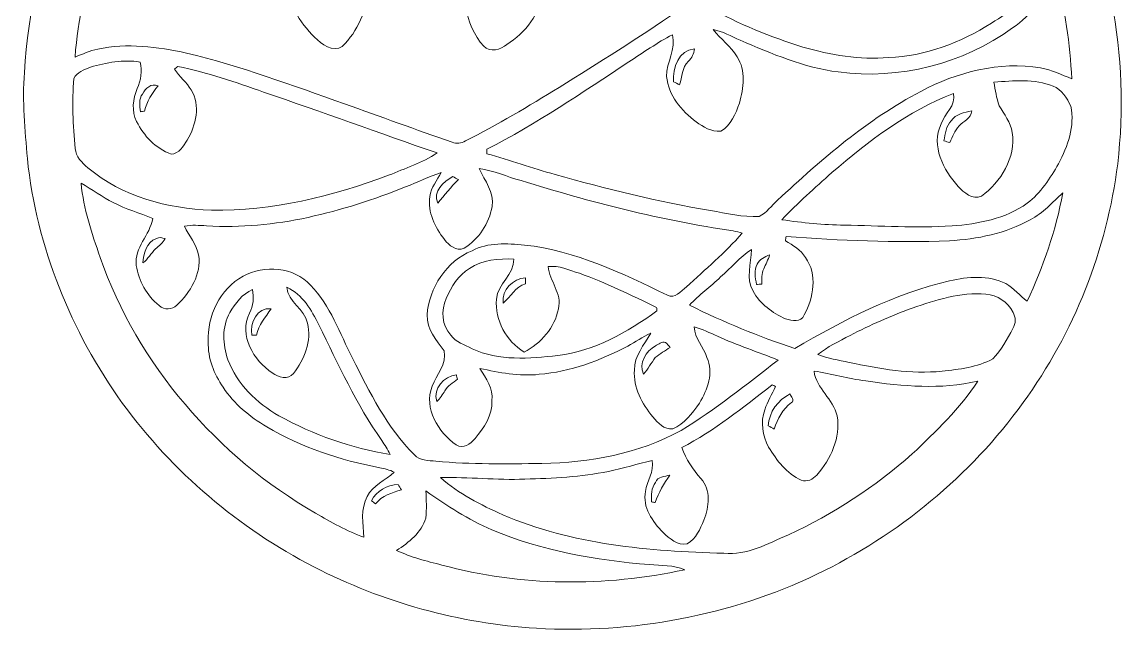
# Model space of a CAD drawing. Header units: centimetres. Extents: x -14.5 to 14.5, y -16.2 to 16.1.
# Drawn here: x -14.5 to 14.53, y -16.15 to -0.03 of the extents above; entities that cross this region are included whole.
import ezdxf

# ---------------------------------------------------------------- set-up
doc = ezdxf.new("R2010")
doc.units = ezdxf.units.CM
doc.header["$MEASUREMENT"] = 0
doc.layers.add('Layer 1', color=7, linetype='Continuous')

msp = doc.modelspace()

# ---------------------------------------------------------------- linework, layer by layer
at = {"layer": 'Layer 1', "color": 9, "lineweight": 9}
for points, knots in [([(-1.91504, 14.55793), (-1.73901, 15.3859), (-0.94385, 16.01596), (-0.10141, 16.02125), (-0.10141, 16.02125), (0.64859, 16.08933), (1.41377, 15.66776), (1.76408, 15.00207), (1.76408, 15.00207), (2.0396, 14.5297), (2.00996, 13.94727), (1.84345, 13.4428), (1.84345, 13.4428), (2.26784, 13.25335), (2.7134, 13.05897), (3.00903, 12.68256), (3.00903, 12.68256), (3.11239, 12.57285), (3.13039, 12.41551), (3.17131, 12.27757), (3.17131, 12.27757), (3.24222, 12.02533), (3.3036, 11.7671), (3.41367, 11.52792), (3.41367, 11.52792), (3.48211, 11.3734), (3.68389, 11.39175), (3.81724, 11.33707), (3.81724, 11.33707), (6.33255, 10.68831), (8.66194, 9.34387), (10.49039, 7.49955), (10.49039, 7.49955), (12.37069, 5.59067), (13.70666, 3.13675), (14.21184, 0.49972), (14.21184, 0.49972), (14.47713, -0.90292), (14.53181, -2.34755), (14.36636, -3.76571), (14.36636, -3.76571), (14.08131, -6.02773), (13.22054, -8.21671), (11.87292, -10.0568), (11.87292, -10.0568), (10.48051, -11.99038), (8.58433, -13.54507), (6.4405, -14.57906), (6.4405, -14.57906), (4.15132, -15.67232), (1.57957, -16.15104), (-0.94984, -16.00181), (-0.94984, -16.00181), (-2.98819, -15.87516), (-4.99409, -15.31636), (-6.81089, -14.38574), (-6.81089, -14.38574), (-8.79033, -13.36162), (-10.53764, -11.88207), (-11.84962, -10.07902), (-11.84962, -10.07902), (-13.21593, -8.18884), (-14.11621, -5.95188), (-14.36104, -3.62778), (-14.36104, -3.62778), (-14.42172, -2.87495), (-14.50074, -2.1186), (-14.43583, -1.3633), (-14.43583, -1.3633), (-14.35187, 0.27324), (-13.95641, 1.89284), (-13.28825, 3.38863), (-13.28825, 3.38863), (-12.00378, 6.27012), (-9.71108, 8.68452), (-6.91002, 10.13339), (-6.91002, 10.13339), (-5.81606, 10.72817), (-4.62826, 11.12822), (-3.4267, 11.44184), (-3.4267, 11.44184), (-3.35332, 11.67185), (-3.24854, 11.89163), (-3.19316, 12.12693), (-3.19316, 12.12693), (-3.13671, 12.32943), (-3.13213, 12.56473), (-2.96879, 12.71925), (-2.96879, 12.71925), (-2.6714, 13.07273), (-2.2329, 13.24595), (-1.83143, 13.44844), (-1.83143, 13.44844), (-1.9228, 13.81039), (-1.9736, 14.1861), (-1.91504, 14.55793), (-1.91504, 14.55793), (-1.91504, 14.55793), (-1.91504, 14.55793), (-1.91504, 14.55793)], [0, 0, 0, 0, 0.03846154, 0.03846154, 0.03846154, 0.03846154, 0.07692308, 0.07692308, 0.07692308, 0.07692308, 0.11538462, 0.11538462, 0.11538462, 0.11538462, 0.15384615, 0.15384615, 0.15384615, 0.15384615, 0.19230769, 0.19230769, 0.19230769, 0.19230769, 0.23076923, 0.23076923, 0.23076923, 0.23076923, 0.26923077, 0.26923077, 0.26923077, 0.26923077, 0.30769231, 0.30769231, 0.30769231, 0.30769231, 0.34615385, 0.34615385, 0.34615385, 0.34615385, 0.38461538, 0.38461538, 0.38461538, 0.38461538, 0.42307692, 0.42307692, 0.42307692, 0.42307692, 0.46153846, 0.46153846, 0.46153846, 0.46153846, 0.5, 0.5, 0.5, 0.5, 0.53846154, 0.53846154, 0.53846154, 0.53846154, 0.57692308, 0.57692308, 0.57692308, 0.57692308, 0.61538462, 0.61538462, 0.61538462, 0.61538462, 0.65384615, 0.65384615, 0.65384615, 0.65384615, 0.69230769, 0.69230769, 0.69230769, 0.69230769, 0.73076923, 0.73076923, 0.73076923, 0.73076923, 0.76923077, 0.76923077, 0.76923077, 0.76923077, 0.80769231, 0.80769231, 0.80769231, 0.80769231, 0.84615385, 0.84615385, 0.84615385, 0.84615385, 0.88461538, 0.88461538, 0.88461538, 0.88461538, 0.92307692, 0.92307692, 0.92307692, 0.92307692, 1, 1, 1, 1]), ([(-13.10515, -0.95196), (-12.90725, -0.87964), (-12.71569, -0.78686), (-12.5079, -0.74382), (-12.5079, -0.74382), (-11.73461, -0.5759), (-10.9331, -0.68738), (-10.16793, -0.84648), (-10.16793, -0.84648), (-8.74835, -1.18656), (-7.37886, -1.6995), (-6.0055, -2.18739), (-6.0055, -2.18739), (-5.05794, -2.519), (-4.11779, -2.87107), (-3.16705, -3.19457), (-3.16705, -3.19457), (-3.0524, -3.24149), (-2.9261, -3.22879), (-2.81992, -3.16211), (-2.81992, -3.16211), (-1.97396, -2.73384), (-1.15516, -2.25265), (-0.34977, -1.75206), (-0.34977, -1.75206), (0.68775, -1.09201), (1.74467, -0.45913), (2.74868, 0.25172), (2.74868, 0.25172), (2.55218, 0.38295), (2.33311, 0.47432), (2.12179, 0.57769), (2.12179, 0.57769), (1.61767, 0.80452), (1.12273, 1.05217), (0.60555, 1.24796), (0.60555, 1.24796), (0.07251, 1.46139), (-0.44996, 1.70234), (-0.9883, 1.90131), (-0.9883, 1.90131), (-1.00593, 1.7803), (-1.04756, 1.6593), (-1.0331, 1.53618), (-1.0331, 1.53618), (-0.97136, 1.28642), (-0.8366, 1.05182), (-0.84154, 0.78759), (-0.84154, 0.78759), (-0.79709, 0.18293), (-1.25923, -0.30885), (-1.72631, -0.62246), (-1.72631, -0.62246), (-1.88682, -0.75899), (-2.16975, -0.83836), (-2.33591, -0.67044), (-2.33591, -0.67044), (-2.58955, -0.37975), (-2.75536, -0.01357), (-2.81075, 0.36814), (-2.81075, 0.36814), (-2.83403, 0.68987), (-2.83156, 1.05782), (-2.60578, 1.31534), (-2.60578, 1.31534), (-2.43998, 1.57181), (-2.14011, 1.73233), (-2.05404, 2.03924), (-2.05404, 2.03924), (-2.33838, 2.04242), (-2.61742, 1.97257), (-2.9007, 1.96199), (-2.9007, 1.96199), (-3.94034, 1.90942), (-4.98103, 1.99268), (-6.01079, 2.13167), (-6.01079, 2.13167), (-5.98045, 1.9888), (-5.99351, 1.82123), (-5.88309, 1.71081), (-5.88309, 1.71081), (-5.68483, 1.49561), (-5.49609, 1.25537), (-5.43365, 0.96257), (-5.43365, 0.96257), (-5.3518, 0.38895), (-5.61462, -0.1755), (-5.98469, -0.59812), (-5.98469, -0.59812), (-6.17907, -0.85847), (-6.53079, -0.68173), (-6.71529, -0.5004), (-6.71529, -0.5004), (-7.12416, -0.13105), (-7.50622, 0.39601), (-7.38416, 0.97809), (-7.38416, 0.97809), (-7.3711, 1.29947), (-7.07865, 1.52913), (-7.10264, 1.85651), (-7.10264, 1.85651), (-7.08606, 2.00714), (-7.05184, 2.15495), (-7.01762, 2.30206), (-7.01762, 2.30206), (-7.85688, 2.48868), (-8.68238, 2.73916), (-9.46696, 3.093), (-9.46696, 3.093), (-9.65393, 2.72153), (-9.39605, 2.29501), (-9.55621, 1.91542), (-9.55621, 1.91542), (-9.76082, 1.5055), (-10.15981, 1.22397), (-10.58032, 1.06699), (-10.58032, 1.06699), (-10.69815, 1.01901), (-10.84208, 1.049), (-10.92463, 1.14742), (-10.92463, 1.14742), (-11.07809, 1.34639), (-11.14336, 1.60497), (-11.17511, 1.8498), (-11.17511, 1.8498), (-11.17793, 2.16483), (-11.18181, 2.52925), (-10.93804, 2.76774), (-10.93804, 2.76774), (-10.68298, 3.00975), (-10.39758, 3.22318), (-10.20708, 3.52551), (-10.20708, 3.52551), (-10.58244, 3.80067), (-10.9197, 4.14569), (-11.08868, 4.58701), (-11.08868, 4.58701), (-11.11337, 4.59195), (-11.16241, 4.60218), (-11.1871, 4.60711), (-11.1871, 4.60711), (-12.24755, 2.93884), (-12.95028, 1.02536), (-13.10515, -0.95196), (-13.10515, -0.95196), (-13.10515, -0.95196), (-13.10515, -0.95196), (-13.10515, -0.95196)], [0, 0, 0, 0, 0.02631579, 0.02631579, 0.02631579, 0.02631579, 0.05263158, 0.05263158, 0.05263158, 0.05263158, 0.07894737, 0.07894737, 0.07894737, 0.07894737, 0.10526316, 0.10526316, 0.10526316, 0.10526316, 0.13157895, 0.13157895, 0.13157895, 0.13157895, 0.15789474, 0.15789474, 0.15789474, 0.15789474, 0.18421053, 0.18421053, 0.18421053, 0.18421053, 0.21052632, 0.21052632, 0.21052632, 0.21052632, 0.23684211, 0.23684211, 0.23684211, 0.23684211, 0.26315789, 0.26315789, 0.26315789, 0.26315789, 0.28947368, 0.28947368, 0.28947368, 0.28947368, 0.31578947, 0.31578947, 0.31578947, 0.31578947, 0.34210526, 0.34210526, 0.34210526, 0.34210526, 0.36842105, 0.36842105, 0.36842105, 0.36842105, 0.39473684, 0.39473684, 0.39473684, 0.39473684, 0.42105263, 0.42105263, 0.42105263, 0.42105263, 0.44736842, 0.44736842, 0.44736842, 0.44736842, 0.47368421, 0.47368421, 0.47368421, 0.47368421, 0.5, 0.5, 0.5, 0.5, 0.52631579, 0.52631579, 0.52631579, 0.52631579, 0.55263158, 0.55263158, 0.55263158, 0.55263158, 0.57894737, 0.57894737, 0.57894737, 0.57894737, 0.60526316, 0.60526316, 0.60526316, 0.60526316, 0.63157895, 0.63157895, 0.63157895, 0.63157895, 0.65789474, 0.65789474, 0.65789474, 0.65789474, 0.68421053, 0.68421053, 0.68421053, 0.68421053, 0.71052632, 0.71052632, 0.71052632, 0.71052632, 0.73684211, 0.73684211, 0.73684211, 0.73684211, 0.76315789, 0.76315789, 0.76315789, 0.76315789, 0.78947368, 0.78947368, 0.78947368, 0.78947368, 0.81578947, 0.81578947, 0.81578947, 0.81578947, 0.84210526, 0.84210526, 0.84210526, 0.84210526, 0.86842105, 0.86842105, 0.86842105, 0.86842105, 0.89473684, 0.89473684, 0.89473684, 0.89473684, 0.92105263, 0.92105263, 0.92105263, 0.92105263, 0.94736842, 0.94736842, 0.94736842, 0.94736842, 1, 1, 1, 1]), ([(9.76014, 3.76116), (9.78977, 3.57842), (9.7686, 3.37593), (9.86738, 3.21153), (9.86738, 3.21153), (9.9898, 2.98893), (10.1302, 2.74693), (10.0914, 2.48199), (10.0914, 2.48199), (10.08364, 2.04524), (9.8, 1.6713), (9.48215, 1.3986), (9.48215, 1.3986), (9.40383, 1.34815), (9.31705, 1.26596), (9.21686, 1.28465), (9.21686, 1.28465), (9.08739, 1.33192), (8.96956, 1.4106), (8.88243, 1.5175), (8.88243, 1.5175), (8.61361, 1.82828), (8.39454, 2.23856), (8.46121, 2.6619), (8.46121, 2.6619), (8.50249, 3.03691), (8.85526, 3.28174), (8.89689, 3.65709), (8.89689, 3.65709), (7.83009, 3.48635), (6.89805, 2.8898), (6.04609, 2.25832), (6.04609, 2.25832), (5.22941, 1.63037), (4.4092, 1.00596), (3.60946, 0.35649), (3.60946, 0.35649), (4.3838, -0.09083), (5.22306, -0.4235), (6.07502, -0.6909), (6.07502, -0.6909), (6.80527, -0.89904), (7.56657, -1.0271), (8.32821, -0.96783), (8.32821, -0.96783), (9.298, -0.9322), (10.22969, -0.57272), (11.04319, -0.05802), (11.04319, -0.05802), (11.52297, 0.2429), (12.01474, 0.59744), (12.25675, 1.12837), (12.25675, 1.12837), (12.52168, 1.72245), (12.25534, 2.41143), (11.87857, 2.89156), (11.87857, 2.89156), (11.35716, 3.4994), (10.53554, 3.73717), (9.76014, 3.76116), (9.76014, 3.76116), (9.76014, 3.76116), (9.76014, 3.76116), (9.76014, 3.76116)], [0, 0, 0, 0, 0.05882353, 0.05882353, 0.05882353, 0.05882353, 0.11764706, 0.11764706, 0.11764706, 0.11764706, 0.17647059, 0.17647059, 0.17647059, 0.17647059, 0.23529412, 0.23529412, 0.23529412, 0.23529412, 0.29411765, 0.29411765, 0.29411765, 0.29411765, 0.35294118, 0.35294118, 0.35294118, 0.35294118, 0.41176471, 0.41176471, 0.41176471, 0.41176471, 0.47058824, 0.47058824, 0.47058824, 0.47058824, 0.52941176, 0.52941176, 0.52941176, 0.52941176, 0.58823529, 0.58823529, 0.58823529, 0.58823529, 0.64705882, 0.64705882, 0.64705882, 0.64705882, 0.70588235, 0.70588235, 0.70588235, 0.70588235, 0.76470588, 0.76470588, 0.76470588, 0.76470588, 0.82352941, 0.82352941, 0.82352941, 0.82352941, 0.88235294, 0.88235294, 0.88235294, 0.88235294, 1, 1, 1, 1]), ([(12.69313, 1.19469), (12.46735, 0.64119), (12.08953, 0.15576), (11.59776, -0.18714), (11.59776, -0.18714), (10.28754, -1.13082), (8.60655, -1.56368), (7.00424, -1.34531), (7.00424, -1.34531), (6.0976, -1.23383), (5.25199, -0.86271), (4.41802, -0.50958), (4.41802, -0.50958), (4.18695, -0.40586), (3.964, -0.27251), (3.71106, -0.23159), (3.71106, -0.23159), (3.90226, -0.48418), (4.17884, -0.66374), (4.33689, -0.94455), (4.33689, -0.94455), (4.58489, -1.30297), (4.50269, -1.77076), (4.40003, -2.1641), (4.40003, -2.1641), (4.30125, -2.44421), (4.18731, -2.75748), (3.9072, -2.90494), (3.9072, -2.90494), (3.66167, -2.93316), (3.45106, -2.78923), (3.25844, -2.66011), (3.25844, -2.66011), (2.87709, -2.36977), (2.52608, -1.96161), (2.48269, -1.4656), (2.48269, -1.4656), (2.47739, -1.09025), (2.73316, -0.74523), (2.63544, -0.36423), (2.63544, -0.36423), (2.23362, -0.57272), (1.86532, -0.83836), (1.48362, -1.08037), (1.48362, -1.08037), (0.26724, -1.89246), (-0.95196, -2.70985), (-2.25265, -3.38189), (-2.25265, -3.38189), (-2.2523, -3.42211), (-2.25195, -3.46233), (-2.25124, -3.50325), (-2.25124, -3.50325), (-1.64517, -3.65812), (-1.06026, -3.8846), (-0.45525, -4.04511), (-0.45525, -4.04511), (0.89166, -4.43035), (2.25585, -4.75878), (3.63697, -4.99726), (3.63697, -4.99726), (4.06278, -5.06253), (4.48964, -5.18176), (4.92355, -5.15037), (4.92355, -5.15037), (5.12076, -5.05547), (5.24529, -4.86321), (5.40792, -4.72315), (5.40792, -4.72315), (6.56185, -3.64648), (7.77012, -2.59696), (9.17594, -1.85966), (9.17594, -1.85966), (10.13585, -1.3513), (11.24815, -1.05497), (12.33506, -1.23983), (12.33506, -1.23983), (12.6254, -1.28745), (12.88857, -1.42468), (13.16197, -1.52593), (13.16197, -1.52593), (13.09248, -0.60941), (13.0131, 0.32651), (12.69313, 1.19469), (12.69313, 1.19469), (12.69313, 1.19469), (12.69313, 1.19469), (12.69313, 1.19469)], [0, 0, 0, 0, 0.04347826, 0.04347826, 0.04347826, 0.04347826, 0.08695652, 0.08695652, 0.08695652, 0.08695652, 0.13043478, 0.13043478, 0.13043478, 0.13043478, 0.17391304, 0.17391304, 0.17391304, 0.17391304, 0.2173913, 0.2173913, 0.2173913, 0.2173913, 0.26086957, 0.26086957, 0.26086957, 0.26086957, 0.30434783, 0.30434783, 0.30434783, 0.30434783, 0.34782609, 0.34782609, 0.34782609, 0.34782609, 0.39130435, 0.39130435, 0.39130435, 0.39130435, 0.43478261, 0.43478261, 0.43478261, 0.43478261, 0.47826087, 0.47826087, 0.47826087, 0.47826087, 0.52173913, 0.52173913, 0.52173913, 0.52173913, 0.56521739, 0.56521739, 0.56521739, 0.56521739, 0.60869565, 0.60869565, 0.60869565, 0.60869565, 0.65217391, 0.65217391, 0.65217391, 0.65217391, 0.69565217, 0.69565217, 0.69565217, 0.69565217, 0.73913043, 0.73913043, 0.73913043, 0.73913043, 0.7826087, 0.7826087, 0.7826087, 0.7826087, 0.82608696, 0.82608696, 0.82608696, 0.82608696, 0.86956522, 0.86956522, 0.86956522, 0.86956522, 0.91304348, 0.91304348, 0.91304348, 0.91304348, 1, 1, 1, 1]), ([(2.66578, -1.60319), (2.71869, -1.63035), (2.77161, -1.65822), (2.82523, -1.68609), (2.82523, -1.68609), (2.8912, -1.47548), (2.88556, -1.22677), (3.0556, -1.06555), (3.0556, -1.06555), (3.14732, -0.97842), (3.20482, -0.86447), (3.21752, -0.73818), (3.21752, -0.73818), (2.79595, -0.76781), (2.64002, -1.24441), (2.66578, -1.60319), (2.66578, -1.60319), (2.66578, -1.60319), (2.66578, -1.60319), (2.66578, -1.60319)], [0, 0, 0, 0, 0.16666667, 0.16666667, 0.16666667, 0.16666667, 0.33333333, 0.33333333, 0.33333333, 0.33333333, 0.5, 0.5, 0.5, 0.5, 0.66666667, 0.66666667, 0.66666667, 0.66666667, 1, 1, 1, 1]), ([(-12.70087, -1.21831), (-12.85821, -1.29027), (-13.06353, -1.34883), (-13.13831, -1.51923), (-13.13831, -1.51923), (-13.18241, -2.13235), (-13.16266, -2.75042), (-13.09739, -3.36178), (-13.09739, -3.36178), (-13.09069, -3.58262), (-12.921, -3.73714), (-12.76578, -3.86908), (-12.76578, -3.86908), (-11.86831, -4.63531), (-10.66887, -4.94611), (-9.51035, -4.98562), (-9.51035, -4.98562), (-7.9105, -5.0089), (-6.33217, -4.62755), (-4.84239, -4.06769), (-4.84239, -4.06769), (-4.4113, -3.88672), (-3.95833, -3.74384), (-3.56745, -3.48067), (-3.56745, -3.48067), (-5.09286, -2.95433), (-6.60593, -2.39376), (-8.13487, -1.87871), (-8.13487, -1.87871), (-8.87641, -1.61412), (-9.62394, -1.36012), (-10.39582, -1.19926), (-10.39582, -1.19926), (-10.42616, -1.22466), (-10.45615, -1.25006), (-10.48613, -1.27581), (-10.48613, -1.27581), (-10.35701, -1.4716), (-10.16016, -1.61271), (-10.04728, -1.82085), (-10.04728, -1.82085), (-9.78763, -2.22654), (-9.92063, -2.74971), (-10.1457, -3.13918), (-10.1457, -3.13918), (-10.24413, -3.29546), (-10.36725, -3.50395), (-10.57503, -3.51101), (-10.57503, -3.51101), (-10.9779, -3.35931), (-11.29435, -3.03264), (-11.48202, -2.65094), (-11.48202, -2.65094), (-11.61678, -2.38141), (-11.58398, -2.05439), (-11.46685, -1.78416), (-11.46685, -1.78416), (-11.37548, -1.56861), (-11.31975, -1.31179), (-11.39171, -1.08566), (-11.39171, -1.08566), (-11.82563, -1.01228), (-12.28177, -1.09907), (-12.70087, -1.21831), (-12.70087, -1.21831), (-12.70087, -1.21831), (-12.70087, -1.21831), (-12.70087, -1.21831)], [0, 0, 0, 0, 0.05555556, 0.05555556, 0.05555556, 0.05555556, 0.11111111, 0.11111111, 0.11111111, 0.11111111, 0.16666667, 0.16666667, 0.16666667, 0.16666667, 0.22222222, 0.22222222, 0.22222222, 0.22222222, 0.27777778, 0.27777778, 0.27777778, 0.27777778, 0.33333333, 0.33333333, 0.33333333, 0.33333333, 0.38888889, 0.38888889, 0.38888889, 0.38888889, 0.44444444, 0.44444444, 0.44444444, 0.44444444, 0.5, 0.5, 0.5, 0.5, 0.55555556, 0.55555556, 0.55555556, 0.55555556, 0.61111111, 0.61111111, 0.61111111, 0.61111111, 0.66666667, 0.66666667, 0.66666667, 0.66666667, 0.72222222, 0.72222222, 0.72222222, 0.72222222, 0.77777778, 0.77777778, 0.77777778, 0.77777778, 0.83333333, 0.83333333, 0.83333333, 0.83333333, 0.88888889, 0.88888889, 0.88888889, 0.88888889, 1, 1, 1, 1]), ([(-11.32398, -1.92704), (-11.44004, -2.06003), (-11.39277, -2.23501), (-11.38042, -2.39235), (-11.38042, -2.39235), (-11.35291, -2.38918), (-11.29823, -2.38283), (-11.27106, -2.37965), (-11.27106, -2.37965), (-11.21815, -2.12177), (-11.07527, -1.9101), (-10.91687, -1.70726), (-10.91687, -1.70726), (-11.09079, -1.64199), (-11.25871, -1.7697), (-11.32398, -1.92704), (-11.32398, -1.92704), (-11.32398, -1.92704), (-11.32398, -1.92704), (-11.32398, -1.92704)], [0, 0, 0, 0, 0.16666667, 0.16666667, 0.16666667, 0.16666667, 0.33333333, 0.33333333, 0.33333333, 0.33333333, 0.5, 0.5, 0.5, 0.5, 0.66666667, 0.66666667, 0.66666667, 0.66666667, 1, 1, 1, 1]), ([(11.10704, -1.61342), (11.14479, -1.82191), (11.16949, -2.03499), (11.24427, -2.23431), (11.24427, -2.23431), (11.38045, -2.45691), (11.54061, -2.6781), (11.58717, -2.94021), (11.58717, -2.94021), (11.68842, -3.60238), (11.29155, -4.24232), (10.77473, -4.62226), (10.77473, -4.62226), (10.53907, -4.71504), (10.31576, -4.52665), (10.16336, -4.36297), (10.16336, -4.36297), (9.77884, -3.93081), (9.43629, -3.28735), (9.71463, -2.71585), (9.71463, -2.71585), (9.80388, -2.43363), (10.11362, -2.2403), (10.04271, -1.91222), (10.04271, -1.91222), (8.8408, -2.3733), (7.80257, -3.16458), (6.83385, -3.99678), (6.83385, -3.99678), (6.38899, -4.40212), (5.93074, -4.79583), (5.52116, -5.2375), (5.52116, -5.2375), (6.06444, -5.32464), (6.61371, -5.36979), (7.16405, -5.38179), (7.16405, -5.38179), (8.10949, -5.39731), (9.05635, -5.46046), (10.00179, -5.40154), (10.00179, -5.40154), (10.69218, -5.34933), (11.40726, -5.21422), (11.98264, -4.8057), (11.98264, -4.8057), (12.33577, -4.53054), (12.59153, -4.14989), (12.80743, -3.76254), (12.80743, -3.76254), (13.05473, -3.30393), (13.24452, -2.77123), (13.12846, -2.24524), (13.12846, -2.24524), (13.03603, -2.02899), (12.89175, -1.81062), (12.66526, -1.7196), (12.66526, -1.7196), (12.16749, -1.52416), (11.62704, -1.57779), (11.10704, -1.61342), (11.10704, -1.61342), (11.10704, -1.61342), (11.10704, -1.61342), (11.10704, -1.61342)], [0, 0, 0, 0, 0.05882353, 0.05882353, 0.05882353, 0.05882353, 0.11764706, 0.11764706, 0.11764706, 0.11764706, 0.17647059, 0.17647059, 0.17647059, 0.17647059, 0.23529412, 0.23529412, 0.23529412, 0.23529412, 0.29411765, 0.29411765, 0.29411765, 0.29411765, 0.35294118, 0.35294118, 0.35294118, 0.35294118, 0.41176471, 0.41176471, 0.41176471, 0.41176471, 0.47058824, 0.47058824, 0.47058824, 0.47058824, 0.52941176, 0.52941176, 0.52941176, 0.52941176, 0.58823529, 0.58823529, 0.58823529, 0.58823529, 0.64705882, 0.64705882, 0.64705882, 0.64705882, 0.70588235, 0.70588235, 0.70588235, 0.70588235, 0.76470588, 0.76470588, 0.76470588, 0.76470588, 0.82352941, 0.82352941, 0.82352941, 0.82352941, 0.88235294, 0.88235294, 0.88235294, 0.88235294, 1, 1, 1, 1]), ([(9.98345, -2.63189), (9.84445, -2.7737), (9.81976, -2.97761), (9.78801, -3.16317), (9.78801, -3.16317), (9.8381, -3.17658), (9.88925, -3.18998), (9.94041, -3.20339), (9.94041, -3.20339), (10.01202, -3.0524), (10.07729, -2.89365), (10.18559, -2.76488), (10.18559, -2.76488), (10.31259, -2.6467), (10.49709, -2.56556), (10.52143, -2.37401), (10.52143, -2.37401), (10.32952, -2.4114), (10.09634, -2.45056), (9.98345, -2.63189), (9.98345, -2.63189), (9.98345, -2.63189), (9.98345, -2.63189), (9.98345, -2.63189)], [0, 0, 0, 0, 0.14285714, 0.14285714, 0.14285714, 0.14285714, 0.28571429, 0.28571429, 0.28571429, 0.28571429, 0.42857143, 0.42857143, 0.42857143, 0.42857143, 0.57142857, 0.57142857, 0.57142857, 0.57142857, 0.71428571, 0.71428571, 0.71428571, 0.71428571, 1, 1, 1, 1]), ([(-2.45338, -3.89307), (-2.31227, -4.21339), (-2.05192, -4.51501), (-2.11718, -4.88861), (-2.11718, -4.88861), (-2.18986, -5.33452), (-2.46643, -5.75362), (-2.85308, -5.98786), (-2.85308, -5.98786), (-3.06616, -6.08346), (-3.24819, -5.90884), (-3.37131, -5.76138), (-3.37131, -5.76138), (-3.62143, -5.44247), (-3.8211, -5.04206), (-3.75548, -4.62438), (-3.75548, -4.62438), (-3.7195, -4.38872), (-3.56851, -4.19963), (-3.45492, -3.99784), (-3.45492, -3.99784), (-3.78053, -4.09133), (-4.07828, -4.25713), (-4.39542, -4.37426), (-4.39542, -4.37426), (-6.05665, -5.03113), (-7.83712, -5.5162), (-9.63911, -5.39802), (-9.63911, -5.39802), (-9.83243, -5.3899), (-10.02787, -5.36768), (-10.21943, -5.4079), (-10.21943, -5.4079), (-10.10584, -5.66578), (-9.90299, -5.88556), (-9.84725, -6.16743), (-9.84725, -6.16743), (-9.76611, -6.6786), (-10.07021, -7.14709), (-10.41875, -7.48823), (-10.41875, -7.48823), (-10.54998, -7.61276), (-10.75354, -7.62722), (-10.89006, -7.49634), (-10.89006, -7.49634), (-11.21885, -7.24516), (-11.42558, -6.8437), (-11.49366, -6.44012), (-11.49366, -6.44012), (-11.54482, -5.97269), (-11.13207, -5.64461), (-11.05657, -5.20611), (-11.05657, -5.20611), (-11.40159, -5.06323), (-11.76354, -4.9588), (-12.0955, -4.78524), (-12.0955, -4.78524), (-12.39219, -4.63919), (-12.65924, -4.44233), (-12.94464, -4.27724), (-12.94464, -4.27724), (-12.88361, -4.94998), (-12.66065, -5.59416), (-12.44475, -6.22987), (-12.44475, -6.22987), (-11.4471, -9.06373), (-9.36359, -11.4732), (-6.76856, -12.96863), (-6.76856, -12.96863), (-6.35828, -13.20675), (-5.942, -13.44241), (-5.49433, -13.60363), (-5.49433, -13.60363), (-5.52149, -13.24697), (-5.5797, -12.86033), (-5.41178, -12.52836), (-5.41178, -12.52836), (-5.25091, -12.24014), (-4.93165, -12.10362), (-4.69564, -11.88913), (-4.69564, -11.88913), (-4.81523, -11.83021), (-4.9454, -11.79458), (-5.07628, -11.7713), (-5.07628, -11.7713), (-6.11592, -11.57233), (-7.1425, -11.23966), (-8.05338, -10.69215), (-8.05338, -10.69215), (-8.50281, -10.43145), (-8.91345, -10.08961), (-9.20096, -9.65321), (-9.20096, -9.65321), (-9.44297, -9.30433), (-9.60877, -8.88486), (-9.59537, -8.45554), (-9.59537, -8.45554), (-9.62465, -7.77398), (-9.28739, -7.05678), (-8.67321, -6.72834), (-8.67321, -6.72834), (-8.1204, -6.41578), (-7.33794, -6.4821), (-6.89979, -6.96259), (-6.89979, -6.96259), (-6.3678, -7.49916), (-6.13144, -8.23152), (-5.79101, -8.88875), (-5.79101, -8.88875), (-5.34087, -9.78693), (-4.88614, -10.7105), (-4.16718, -11.42734), (-4.16718, -11.42734), (-4.02677, -11.59914), (-3.79111, -11.57057), (-3.59532, -11.60267), (-3.59532, -11.60267), (-2.66893, -11.68558), (-1.73654, -11.67146), (-0.80732, -11.66018), (-0.80732, -11.66018), (0.45633, -11.62948), (1.74961, -11.41147), (2.86369, -10.78776), (2.86369, -10.78776), (3.76786, -10.24413), (4.58877, -9.57843), (5.42203, -8.93497), (5.42203, -8.93497), (4.88969, -8.7226), (4.34324, -8.54479), (3.82042, -8.30808), (3.82042, -8.30808), (3.61969, -8.21988), (3.42495, -8.11405), (3.21117, -8.06077), (3.21117, -8.06077), (3.21364, -8.37088), (3.46164, -8.58431), (3.54525, -8.86722), (3.54525, -8.86722), (3.7294, -9.26764), (3.55407, -9.71743), (3.34805, -10.07126), (3.34805, -10.07126), (3.15967, -10.33479), (2.94906, -10.61384), (2.64426, -10.74895), (2.64426, -10.74895), (2.41566, -10.768), (2.2495, -10.59126), (2.11862, -10.4318), (2.11862, -10.4318), (1.83534, -10.08784), (1.59898, -9.65816), (1.63214, -9.19743), (1.63214, -9.19743), (1.62861, -8.8256), (1.89249, -8.53598), (2.06359, -8.22976), (2.06359, -8.22976), (1.8491, -8.31902), (1.6593, -8.45554), (1.4561, -8.56596), (1.4561, -8.56596), (0.73185, -8.95083), (-0.05449, -9.24471), (-0.87717, -9.31103), (-0.87717, -9.31103), (-1.40351, -9.37276), (-1.92633, -9.26376), (-2.43892, -9.15686), (-2.43892, -9.15686), (-2.2837, -9.41686), (-2.07556, -9.68391), (-2.1186, -10.00634), (-2.1186, -10.00634), (-2.10625, -10.387), (-2.33203, -10.72143), (-2.56556, -11.00189), (-2.56556, -11.00189), (-2.68621, -11.14124), (-2.87178, -11.28764), (-3.06545, -11.17123), (-3.06545, -11.17123), (-3.52971, -10.83291), (-3.92764, -10.21273), (-3.69481, -9.62676), (-3.69481, -9.62676), (-3.58192, -9.31914), (-3.30675, -9.03726), (-3.37836, -8.69084), (-3.37836, -8.69084), (-3.58933, -8.40968), (-3.83592, -8.12146), (-3.82921, -7.74611), (-3.82921, -7.74611), (-3.77065, -7.02679), (-3.32439, -6.33147), (-2.64388, -6.05454), (-2.64388, -6.05454), (-2.2202, -5.83017), (-1.72243, -5.8651), (-1.26099, -5.90461), (-1.26099, -5.90461), (0.07639, -6.05842), (1.30758, -6.64156), (2.50209, -7.22823), (2.50209, -7.22823), (2.69541, -7.34041), (2.86333, -7.11358), (3.00303, -7.01056), (3.00303, -7.01056), (3.50257, -6.54913), (4.02115, -6.10428), (4.47447, -5.59663), (4.47447, -5.59663), (4.3965, -5.57194), (4.31819, -5.54724), (4.2374, -5.53384), (4.2374, -5.53384), (2.34052, -5.25267), (0.47573, -4.77923), (-1.35236, -4.20528), (-1.35236, -4.20528), (-1.72172, -4.10897), (-2.07344, -3.94422), (-2.45338, -3.89307), (-2.45338, -3.89307), (-2.45338, -3.89307), (-2.45338, -3.89307), (-2.45338, -3.89307)], [0, 0, 0, 0, 0.01694915, 0.01694915, 0.01694915, 0.01694915, 0.03389831, 0.03389831, 0.03389831, 0.03389831, 0.05084746, 0.05084746, 0.05084746, 0.05084746, 0.06779661, 0.06779661, 0.06779661, 0.06779661, 0.08474576, 0.08474576, 0.08474576, 0.08474576, 0.10169492, 0.10169492, 0.10169492, 0.10169492, 0.11864407, 0.11864407, 0.11864407, 0.11864407, 0.13559322, 0.13559322, 0.13559322, 0.13559322, 0.15254237, 0.15254237, 0.15254237, 0.15254237, 0.16949153, 0.16949153, 0.16949153, 0.16949153, 0.18644068, 0.18644068, 0.18644068, 0.18644068, 0.20338983, 0.20338983, 0.20338983, 0.20338983, 0.22033898, 0.22033898, 0.22033898, 0.22033898, 0.23728814, 0.23728814, 0.23728814, 0.23728814, 0.25423729, 0.25423729, 0.25423729, 0.25423729, 0.27118644, 0.27118644, 0.27118644, 0.27118644, 0.28813559, 0.28813559, 0.28813559, 0.28813559, 0.30508475, 0.30508475, 0.30508475, 0.30508475, 0.3220339, 0.3220339, 0.3220339, 0.3220339, 0.33898305, 0.33898305, 0.33898305, 0.33898305, 0.3559322, 0.3559322, 0.3559322, 0.3559322, 0.37288136, 0.37288136, 0.37288136, 0.37288136, 0.38983051, 0.38983051, 0.38983051, 0.38983051, 0.40677966, 0.40677966, 0.40677966, 0.40677966, 0.42372881, 0.42372881, 0.42372881, 0.42372881, 0.44067797, 0.44067797, 0.44067797, 0.44067797, 0.45762712, 0.45762712, 0.45762712, 0.45762712, 0.47457627, 0.47457627, 0.47457627, 0.47457627, 0.49152542, 0.49152542, 0.49152542, 0.49152542, 0.50847458, 0.50847458, 0.50847458, 0.50847458, 0.52542373, 0.52542373, 0.52542373, 0.52542373, 0.54237288, 0.54237288, 0.54237288, 0.54237288, 0.55932203, 0.55932203, 0.55932203, 0.55932203, 0.57627119, 0.57627119, 0.57627119, 0.57627119, 0.59322034, 0.59322034, 0.59322034, 0.59322034, 0.61016949, 0.61016949, 0.61016949, 0.61016949, 0.62711864, 0.62711864, 0.62711864, 0.62711864, 0.6440678, 0.6440678, 0.6440678, 0.6440678, 0.66101695, 0.66101695, 0.66101695, 0.66101695, 0.6779661, 0.6779661, 0.6779661, 0.6779661, 0.69491525, 0.69491525, 0.69491525, 0.69491525, 0.71186441, 0.71186441, 0.71186441, 0.71186441, 0.72881356, 0.72881356, 0.72881356, 0.72881356, 0.74576271, 0.74576271, 0.74576271, 0.74576271, 0.76271186, 0.76271186, 0.76271186, 0.76271186, 0.77966102, 0.77966102, 0.77966102, 0.77966102, 0.79661017, 0.79661017, 0.79661017, 0.79661017, 0.81355932, 0.81355932, 0.81355932, 0.81355932, 0.83050847, 0.83050847, 0.83050847, 0.83050847, 0.84745763, 0.84745763, 0.84745763, 0.84745763, 0.86440678, 0.86440678, 0.86440678, 0.86440678, 0.88135593, 0.88135593, 0.88135593, 0.88135593, 0.89830508, 0.89830508, 0.89830508, 0.89830508, 0.91525424, 0.91525424, 0.91525424, 0.91525424, 0.93220339, 0.93220339, 0.93220339, 0.93220339, 0.94915254, 0.94915254, 0.94915254, 0.94915254, 0.96610169, 0.96610169, 0.96610169, 0.96610169, 1, 1, 1, 1]), ([(-3.154, -4.10121), (-3.38965, -4.24055), (-3.6881, -4.49314), (-3.54981, -4.80112), (-3.54981, -4.80112), (-3.37025, -4.59192), (-3.20162, -4.37495), (-3.00336, -4.18269), (-3.00336, -4.18269), (-3.05381, -4.15552), (-3.1039, -4.12837), (-3.154, -4.10121), (-3.154, -4.10121), (-3.154, -4.10121), (-3.154, -4.10121), (-3.154, -4.10121)], [0, 0, 0, 0, 0.2, 0.2, 0.2, 0.2, 0.4, 0.4, 0.4, 0.4, 0.6, 0.6, 0.6, 0.6, 1, 1, 1, 1]), ([(12.06448, -5.23891), (11.41467, -5.60192), (10.66819, -5.75009), (9.93124, -5.79172), (9.93124, -5.79172), (8.49649, -5.85416), (7.06068, -5.78325), (5.62946, -5.67953), (5.62946, -5.67953), (5.62417, -5.71693), (5.61959, -5.75468), (5.615, -5.79242), (5.615, -5.79242), (5.80409, -5.91907), (6.02387, -6.02737), (6.13993, -6.2341), (6.13993, -6.2341), (6.46096, -6.67507), (6.35901, -7.30055), (6.10254, -7.74752), (6.10254, -7.74752), (6.02916, -7.96483), (5.77975, -7.89286), (5.61712, -7.84911), (5.61712, -7.84911), (5.26892, -7.69778), (4.94578, -7.45683), (4.76128, -7.11816), (4.76128, -7.11816), (4.56266, -6.78514), (4.71365, -6.38862), (4.71647, -6.02631), (4.71647, -6.02631), (4.41309, -6.22669), (4.17567, -6.50786), (3.90509, -6.74704), (3.90509, -6.74704), (3.64015, -7.00421), (3.33747, -7.21941), (3.08523, -7.48928), (3.08523, -7.48928), (3.97987, -7.93943), (4.91227, -8.30983), (5.85947, -8.63439), (5.85947, -8.63439), (7.13865, -7.87804), (8.47955, -7.18589), (9.93723, -6.85076), (9.93723, -6.85076), (10.42089, -6.73081), (10.95852, -6.69553), (11.41819, -6.92061), (11.41819, -6.92061), (11.62915, -7.04655), (11.79249, -7.23599), (11.98405, -7.38804), (11.98405, -7.38804), (12.39997, -6.4747), (12.74146, -5.52114), (12.92103, -4.53159), (12.92103, -4.53159), (12.64868, -4.78171), (12.39715, -5.0657), (12.06448, -5.23891), (12.06448, -5.23891), (12.06448, -5.23891), (12.06448, -5.23891), (12.06448, -5.23891)], [0, 0, 0, 0, 0.05555556, 0.05555556, 0.05555556, 0.05555556, 0.11111111, 0.11111111, 0.11111111, 0.11111111, 0.16666667, 0.16666667, 0.16666667, 0.16666667, 0.22222222, 0.22222222, 0.22222222, 0.22222222, 0.27777778, 0.27777778, 0.27777778, 0.27777778, 0.33333333, 0.33333333, 0.33333333, 0.33333333, 0.38888889, 0.38888889, 0.38888889, 0.38888889, 0.44444444, 0.44444444, 0.44444444, 0.44444444, 0.5, 0.5, 0.5, 0.5, 0.55555556, 0.55555556, 0.55555556, 0.55555556, 0.61111111, 0.61111111, 0.61111111, 0.61111111, 0.66666667, 0.66666667, 0.66666667, 0.66666667, 0.72222222, 0.72222222, 0.72222222, 0.72222222, 0.77777778, 0.77777778, 0.77777778, 0.77777778, 0.83333333, 0.83333333, 0.83333333, 0.83333333, 0.88888889, 0.88888889, 0.88888889, 0.88888889, 1, 1, 1, 1]), ([(-10.96132, -5.73457), (-11.22203, -5.82946), (-11.30352, -6.12897), (-11.31445, -6.37733), (-11.31445, -6.37733), (-11.18146, -6.27538), (-11.10561, -6.12121), (-10.98284, -6.00938), (-10.98284, -6.00938), (-10.89465, -5.9226), (-10.78776, -5.84993), (-10.73061, -5.73704), (-10.73061, -5.73704), (-10.8054, -5.7201), (-10.89006, -5.68588), (-10.96132, -5.73457), (-10.96132, -5.73457), (-10.96132, -5.73457), (-10.96132, -5.73457), (-10.96132, -5.73457)], [0, 0, 0, 0, 0.16666667, 0.16666667, 0.16666667, 0.16666667, 0.33333333, 0.33333333, 0.33333333, 0.33333333, 0.5, 0.5, 0.5, 0.5, 0.66666667, 0.66666667, 0.66666667, 0.66666667, 1, 1, 1, 1]), ([(-2.70879, -6.52056), (-3.00019, -6.70259), (-3.19668, -7.00316), (-3.32651, -7.31431), (-3.32651, -7.31431), (-3.46127, -7.6244), (-3.45033, -8.02515), (-3.20374, -8.27668), (-3.20374, -8.27668), (-3.07533, -8.47212), (-2.84003, -8.5328), (-2.64388, -8.63616), (-2.64388, -8.63616), (-1.94009, -8.97129), (-1.13505, -8.89475), (-0.38399, -8.81361), (-0.38399, -8.81361), (0.58509, -8.70143), (1.44658, -8.19449), (2.22727, -7.64204), (2.22727, -7.64204), (2.22551, -7.6184), (2.22163, -7.57113), (2.21987, -7.54749), (2.21987, -7.54749), (1.54782, -7.23352), (0.88496, -6.8938), (0.18257, -6.65073), (0.18257, -6.65073), (-0.08518, -6.56324), (-0.354, -6.44118), (-0.64257, -6.47187), (-0.64257, -6.47187), (-0.60306, -6.85781), (-0.26334, -7.18307), (-0.36988, -7.58595), (-0.36988, -7.58595), (-0.46195, -8.08089), (-0.83272, -8.49858), (-1.27263, -8.72506), (-1.27263, -8.72506), (-1.74536, -8.44248), (-2.04522, -7.88157), (-2.00324, -7.33018), (-2.00324, -7.33018), (-1.96514, -6.9266), (-1.54216, -6.68671), (-1.54075, -6.27326), (-1.54075, -6.27326), (-1.93938, -6.26726), (-2.37189, -6.27996), (-2.70879, -6.52056), (-2.70879, -6.52056), (-2.70879, -6.52056), (-2.70879, -6.52056), (-2.70879, -6.52056)], [0, 0, 0, 0, 0.06666667, 0.06666667, 0.06666667, 0.06666667, 0.13333333, 0.13333333, 0.13333333, 0.13333333, 0.2, 0.2, 0.2, 0.2, 0.26666667, 0.26666667, 0.26666667, 0.26666667, 0.33333333, 0.33333333, 0.33333333, 0.33333333, 0.4, 0.4, 0.4, 0.4, 0.46666667, 0.46666667, 0.46666667, 0.46666667, 0.53333333, 0.53333333, 0.53333333, 0.53333333, 0.6, 0.6, 0.6, 0.6, 0.66666667, 0.66666667, 0.66666667, 0.66666667, 0.73333333, 0.73333333, 0.73333333, 0.73333333, 0.8, 0.8, 0.8, 0.8, 0.86666667, 0.86666667, 0.86666667, 0.86666667, 1, 1, 1, 1]), ([(4.86958, -6.40802), (4.7708, -6.57136), (4.82372, -6.76468), (4.84877, -6.94177), (4.84877, -6.94177), (4.88369, -6.94071), (4.95284, -6.93895), (4.98776, -6.93789), (4.98776, -6.93789), (4.99587, -6.80313), (4.98035, -6.66096), (5.03927, -6.53537), (5.03927, -6.53537), (5.09465, -6.41402), (5.15674, -6.29443), (5.19625, -6.16637), (5.19625, -6.16637), (5.06784, -6.21364), (4.93273, -6.2782), (4.86958, -6.40802), (4.86958, -6.40802), (4.86958, -6.40802), (4.86958, -6.40802), (4.86958, -6.40802)], [0, 0, 0, 0, 0.14285714, 0.14285714, 0.14285714, 0.14285714, 0.28571429, 0.28571429, 0.28571429, 0.28571429, 0.42857143, 0.42857143, 0.42857143, 0.42857143, 0.57142857, 0.57142857, 0.57142857, 0.57142857, 0.71428571, 0.71428571, 0.71428571, 0.71428571, 1, 1, 1, 1]), ([(-1.8272, -7.43566), (-1.62083, -7.27268), (-1.5037, -7.01021), (-1.23841, -6.92413), (-1.23841, -6.92413), (-1.23771, -6.87122), (-1.237, -6.81865), (-1.23595, -6.76644), (-1.23595, -6.76644), (-1.56932, -6.79819), (-1.87341, -7.07512), (-1.8272, -7.43566), (-1.8272, -7.43566), (-1.8272, -7.43566), (-1.8272, -7.43566), (-1.8272, -7.43566)], [0, 0, 0, 0, 0.2, 0.2, 0.2, 0.2, 0.4, 0.4, 0.4, 0.4, 0.6, 0.6, 0.6, 0.6, 1, 1, 1, 1]), ([(-7.52245, -7.01797), (-7.49493, -7.40885), (-7.05501, -7.58665), (-6.97917, -7.95954), (-6.97917, -7.95954), (-6.8624, -8.43296), (-7.06031, -8.91874), (-7.34923, -9.2881), (-7.34923, -9.2881), (-7.48646, -9.4673), (-7.75175, -9.38969), (-7.90627, -9.27434), (-7.90627, -9.27434), (-8.3998, -8.94061), (-8.79985, -8.29044), (-8.5067, -7.69672), (-8.5067, -7.69672), (-8.4058, -7.50551), (-8.38781, -7.28891), (-8.43191, -7.07724), (-8.43191, -7.07724), (-8.69966, -7.19401), (-8.87817, -7.44201), (-9.02634, -7.68331), (-9.02634, -7.68331), (-9.23624, -8.06114), (-9.21931, -8.52786), (-9.07573, -8.9258), (-9.07573, -8.9258), (-8.83866, -9.57067), (-8.3169, -10.06844), (-7.73058, -10.40393), (-7.73058, -10.40393), (-6.82253, -10.90876), (-5.82488, -11.2499), (-4.80076, -11.42205), (-4.80076, -11.42205), (-4.8618, -11.29046), (-4.94576, -11.17052), (-5.02513, -11.05128), (-5.02513, -11.05128), (-5.69259, -10.10513), (-6.17025, -9.04538), (-6.67931, -8.01069), (-6.67931, -8.01069), (-6.87369, -7.61734), (-7.10899, -7.21518), (-7.52245, -7.01797), (-7.52245, -7.01797), (-7.52245, -7.01797), (-7.52245, -7.01797), (-7.52245, -7.01797)], [0, 0, 0, 0, 0.07142857, 0.07142857, 0.07142857, 0.07142857, 0.14285714, 0.14285714, 0.14285714, 0.14285714, 0.21428571, 0.21428571, 0.21428571, 0.21428571, 0.28571429, 0.28571429, 0.28571429, 0.28571429, 0.35714286, 0.35714286, 0.35714286, 0.35714286, 0.42857143, 0.42857143, 0.42857143, 0.42857143, 0.5, 0.5, 0.5, 0.5, 0.57142857, 0.57142857, 0.57142857, 0.57142857, 0.64285714, 0.64285714, 0.64285714, 0.64285714, 0.71428571, 0.71428571, 0.71428571, 0.71428571, 0.78571429, 0.78571429, 0.78571429, 0.78571429, 0.85714286, 0.85714286, 0.85714286, 0.85714286, 1, 1, 1, 1]), ([(8.95334, -7.56513), (8.39171, -7.76798), (7.84597, -8.01281), (7.31574, -8.28726), (7.31574, -8.28726), (7.02329, -8.44107), (6.72131, -8.58431), (6.46237, -8.79315), (6.46237, -8.79315), (6.73154, -8.89016), (7.01412, -8.93744), (7.29281, -8.99846), (7.29281, -8.99846), (8.09538, -9.16498), (8.91629, -9.31667), (9.73862, -9.22742), (9.73862, -9.22742), (10.1937, -9.18014), (10.66466, -9.1251), (11.07353, -8.90532), (11.07353, -8.90532), (11.30107, -8.67497), (11.45594, -8.38428), (11.60693, -8.10028), (11.60693, -8.10028), (11.68595, -7.97434), (11.68348, -7.80678), (11.6101, -7.67943), (11.6101, -7.67943), (11.47922, -7.40497), (11.19171, -7.22823), (10.89361, -7.19718), (10.89361, -7.19718), (10.22334, -7.13545), (9.57952, -7.36017), (8.95334, -7.56513), (8.95334, -7.56513), (8.95334, -7.56513), (8.95334, -7.56513), (8.95334, -7.56513)], [0, 0, 0, 0, 0.09090909, 0.09090909, 0.09090909, 0.09090909, 0.18181818, 0.18181818, 0.18181818, 0.18181818, 0.27272727, 0.27272727, 0.27272727, 0.27272727, 0.36363636, 0.36363636, 0.36363636, 0.36363636, 0.45454545, 0.45454545, 0.45454545, 0.45454545, 0.54545455, 0.54545455, 0.54545455, 0.54545455, 0.63636364, 0.63636364, 0.63636364, 0.63636364, 0.72727273, 0.72727273, 0.72727273, 0.72727273, 0.81818182, 0.81818182, 0.81818182, 0.81818182, 1, 1, 1, 1]), ([(-8.44531, -8.27704), (-8.41533, -8.27704), (-8.35535, -8.27739), (-8.32537, -8.27739), (-8.32537, -8.27739), (-8.27704, -8.00646), (-8.08724, -7.80749), (-7.93872, -7.58771), (-7.93872, -7.58771), (-8.30702, -7.53338), (-8.50281, -7.96693), (-8.44531, -8.27704), (-8.44531, -8.27704), (-8.44531, -8.27704), (-8.44531, -8.27704), (-8.44531, -8.27704)], [0, 0, 0, 0, 0.2, 0.2, 0.2, 0.2, 0.4, 0.4, 0.4, 0.4, 0.6, 0.6, 0.6, 0.6, 1, 1, 1, 1]), ([(2.19023, -8.56102), (1.94011, -8.69896), (1.74044, -9.0214), (1.87626, -9.30433), (1.87626, -9.30433), (1.99797, -9.1738), (2.07417, -9.01011), (2.18247, -8.8697), (2.18247, -8.8697), (2.3063, -8.77056), (2.44317, -8.68979), (2.57547, -8.6023), (2.57547, -8.6023), (2.53631, -8.55608), (2.49927, -8.50811), (2.4527, -8.47001), (2.4527, -8.47001), (2.3578, -8.44143), (2.26643, -8.52257), (2.19023, -8.56102), (2.19023, -8.56102), (2.19023, -8.56102), (2.19023, -8.56102), (2.19023, -8.56102)], [0, 0, 0, 0, 0.14285714, 0.14285714, 0.14285714, 0.14285714, 0.28571429, 0.28571429, 0.28571429, 0.28571429, 0.42857143, 0.42857143, 0.42857143, 0.42857143, 0.57142857, 0.57142857, 0.57142857, 0.57142857, 0.71428571, 0.71428571, 0.71428571, 0.71428571, 1, 1, 1, 1]), ([(6.36747, -9.22777), (6.42533, -9.69273), (6.87618, -9.96049), (6.97531, -10.40746), (6.97531, -10.40746), (7.07762, -10.98108), (6.80386, -11.53953), (6.43979, -11.96462), (6.43979, -11.96462), (6.33925, -12.07328), (6.17909, -12.16112), (6.03057, -12.09727), (6.03057, -12.09727), (5.64745, -11.92511), (5.37723, -11.58221), (5.1705, -11.22802), (5.1705, -11.22802), (5.01739, -10.92781), (4.94507, -10.56727), (5.07031, -10.24342), (5.07031, -10.24342), (5.13452, -10.02646), (5.25869, -9.83702), (5.34971, -9.63241), (5.34971, -9.63241), (5.32819, -9.62077), (5.28586, -9.59784), (5.26469, -9.58655), (5.26469, -9.58655), (4.50481, -10.18627), (3.73999, -10.78846), (2.88168, -11.24284), (2.88168, -11.24284), (2.99809, -11.54517), (3.17413, -11.81363), (3.38439, -12.05846), (3.38439, -12.05846), (3.66167, -12.35868), (3.5957, -12.80071), (3.46623, -13.15137), (3.46623, -13.15137), (3.36604, -13.38279), (3.25844, -13.64208), (3.02667, -13.77261), (3.02667, -13.77261), (2.76738, -13.83576), (2.56277, -13.63361), (2.3892, -13.47804), (2.3892, -13.47804), (2.11403, -13.19723), (1.83428, -12.81235), (1.92953, -12.39466), (1.92953, -12.39466), (1.95846, -12.1142), (2.1606, -11.87713), (2.10098, -11.58292), (2.10098, -11.58292), (1.71539, -11.669), (1.33863, -11.79176), (0.95057, -11.86726), (0.95057, -11.86726), (0.22702, -12.02213), (-0.51522, -12.04576), (-1.25182, -12.07398), (-1.25182, -12.07398), (-1.99336, -12.09833), (-2.73313, -12.01895), (-3.47432, -12.02989), (-3.47432, -12.02989), (-2.99878, -12.45992), (-2.41458, -12.74744), (-1.83602, -13.01131), (-1.83602, -13.01131), (-0.00334, -13.79413), (2.01772, -13.97475), (3.98905, -14.0259), (3.98905, -14.0259), (4.60288, -14.09046), (5.14404, -13.76449), (5.68944, -13.54189), (5.68944, -13.54189), (6.87018, -12.98838), (7.97826, -12.27542), (8.95369, -11.40829), (8.95369, -11.40829), (9.5774, -10.81598), (10.20958, -10.21167), (10.68089, -9.48742), (10.68089, -9.48742), (9.71216, -9.72096), (8.70286, -9.62747), (7.72779, -9.48459), (7.72779, -9.48459), (7.26882, -9.4278), (6.82538, -9.28951), (6.36747, -9.22777), (6.36747, -9.22777), (6.36747, -9.22777), (6.36747, -9.22777), (6.36747, -9.22777)], [0, 0, 0, 0, 0.03846154, 0.03846154, 0.03846154, 0.03846154, 0.07692308, 0.07692308, 0.07692308, 0.07692308, 0.11538462, 0.11538462, 0.11538462, 0.11538462, 0.15384615, 0.15384615, 0.15384615, 0.15384615, 0.19230769, 0.19230769, 0.19230769, 0.19230769, 0.23076923, 0.23076923, 0.23076923, 0.23076923, 0.26923077, 0.26923077, 0.26923077, 0.26923077, 0.30769231, 0.30769231, 0.30769231, 0.30769231, 0.34615385, 0.34615385, 0.34615385, 0.34615385, 0.38461538, 0.38461538, 0.38461538, 0.38461538, 0.42307692, 0.42307692, 0.42307692, 0.42307692, 0.46153846, 0.46153846, 0.46153846, 0.46153846, 0.5, 0.5, 0.5, 0.5, 0.53846154, 0.53846154, 0.53846154, 0.53846154, 0.57692308, 0.57692308, 0.57692308, 0.57692308, 0.61538462, 0.61538462, 0.61538462, 0.61538462, 0.65384615, 0.65384615, 0.65384615, 0.65384615, 0.69230769, 0.69230769, 0.69230769, 0.69230769, 0.73076923, 0.73076923, 0.73076923, 0.73076923, 0.76923077, 0.76923077, 0.76923077, 0.76923077, 0.80769231, 0.80769231, 0.80769231, 0.80769231, 0.84615385, 0.84615385, 0.84615385, 0.84615385, 0.88461538, 0.88461538, 0.88461538, 0.88461538, 0.92307692, 0.92307692, 0.92307692, 0.92307692, 1, 1, 1, 1]), ([(-3.56957, -10.0268), (-3.48243, -9.94603), (-3.41999, -9.84443), (-3.36037, -9.74248), (-3.36037, -9.74248), (-3.28488, -9.60842), (-3.14553, -9.53328), (-3.0277, -9.44191), (-3.0277, -9.44191), (-3.03511, -9.41192), (-3.05063, -9.3523), (-3.05804, -9.32231), (-3.05804, -9.32231), (-3.38119, -9.377), (-3.68634, -9.67651), (-3.56957, -10.0268), (-3.56957, -10.0268), (-3.56957, -10.0268), (-3.56957, -10.0268), (-3.56957, -10.0268)], [0, 0, 0, 0, 0.16666667, 0.16666667, 0.16666667, 0.16666667, 0.33333333, 0.33333333, 0.33333333, 0.33333333, 0.5, 0.5, 0.5, 0.5, 0.66666667, 0.66666667, 0.66666667, 0.66666667, 1, 1, 1, 1]), ([(5.16097, -10.66887), (5.21319, -10.69674), (5.26575, -10.72602), (5.31831, -10.75459), (5.31831, -10.75459), (5.41145, -10.48719), (5.5328, -10.22613), (5.76916, -10.05645), (5.76916, -10.05645), (5.86159, -9.99718), (5.75823, -9.90086), (5.73741, -9.8282), (5.73741, -9.8282), (5.40968, -9.98659), (5.18426, -10.3041), (5.16097, -10.66887), (5.16097, -10.66887), (5.16097, -10.66887), (5.16097, -10.66887), (5.16097, -10.66887)], [0, 0, 0, 0, 0.16666667, 0.16666667, 0.16666667, 0.16666667, 0.33333333, 0.33333333, 0.33333333, 0.33333333, 0.5, 0.5, 0.5, 0.5, 0.66666667, 0.66666667, 0.66666667, 0.66666667, 1, 1, 1, 1]), ([(2.19059, -12.15936), (2.07276, -12.3047), (2.08369, -12.49696), (2.08405, -12.67124), (2.08405, -12.67124), (2.10909, -12.67582), (2.15884, -12.68535), (2.18353, -12.68993), (2.18353, -12.68993), (2.2629, -12.42218), (2.41919, -12.19569), (2.56806, -11.96462), (2.56806, -11.96462), (2.43259, -12.00484), (2.24809, -12.00166), (2.19059, -12.15936), (2.19059, -12.15936), (2.19059, -12.15936), (2.19059, -12.15936), (2.19059, -12.15936)], [0, 0, 0, 0, 0.16666667, 0.16666667, 0.16666667, 0.16666667, 0.33333333, 0.33333333, 0.33333333, 0.33333333, 0.5, 0.5, 0.5, 0.5, 0.66666667, 0.66666667, 0.66666667, 0.66666667, 1, 1, 1, 1]), ([(-5.29748, -12.64019), (-5.2622, -12.66736), (-5.22657, -12.69523), (-5.19094, -12.72309), (-5.19094, -12.72309), (-5.01808, -12.50755), (-4.75455, -12.43311), (-4.50302, -12.35056), (-4.50302, -12.35056), (-4.53265, -12.30505), (-4.56229, -12.26025), (-4.59157, -12.2158), (-4.59157, -12.2158), (-4.88543, -12.22638), (-5.15813, -12.37949), (-5.29748, -12.64019), (-5.29748, -12.64019), (-5.29748, -12.64019), (-5.29748, -12.64019), (-5.29748, -12.64019)], [0, 0, 0, 0, 0.16666667, 0.16666667, 0.16666667, 0.16666667, 0.33333333, 0.33333333, 0.33333333, 0.33333333, 0.5, 0.5, 0.5, 0.5, 0.66666667, 0.66666667, 0.66666667, 0.66666667, 1, 1, 1, 1]), ([(-3.86132, -12.38478), (-3.84897, -12.62185), (-3.83839, -12.85962), (-3.86167, -13.09704), (-3.86167, -13.09704), (-3.98056, -13.4798), (-4.30758, -13.74086), (-4.63037, -13.95006), (-4.63037, -13.95006), (-4.25466, -14.13244), (-3.84509, -14.23051), (-3.44292, -14.33564), (-3.44292, -14.33564), (-1.36118, -14.89868), (0.85497, -14.91667), (2.95823, -14.45841), (2.95823, -14.45841), (2.66648, -14.33494), (2.33911, -14.35363), (2.03007, -14.324), (2.03007, -14.324), (0.61367, -14.20723), (-0.80873, -13.96311), (-2.12389, -13.40537), (-2.12389, -13.40537), (-2.74795, -13.14713), (-3.30746, -12.76543), (-3.86132, -12.38478)], [0, 0, 0, 0, 0.125, 0.125, 0.125, 0.125, 0.25, 0.25, 0.25, 0.25, 0.375, 0.375, 0.375, 0.375, 0.5, 0.5, 0.5, 0.5, 0.625, 0.625, 0.625, 0.625, 0.75, 0.75, 0.75, 0.75, 1, 1, 1, 1])]:
    msp.add_open_spline(points, degree=3, knots=knots, dxfattribs=at)

doc.saveas('drawing.dxf')
